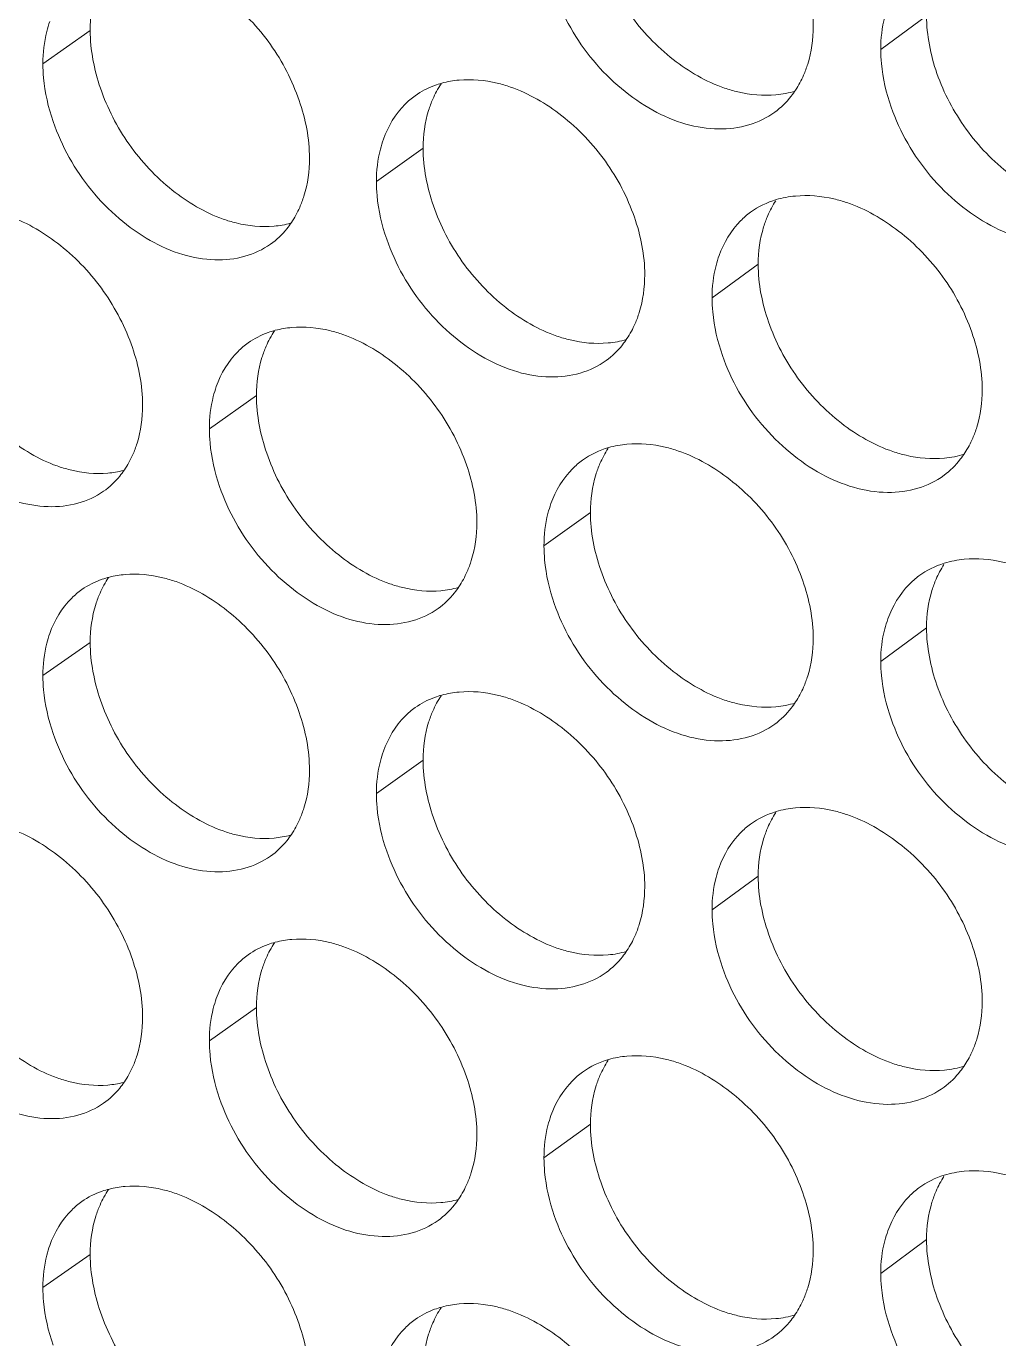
# Model space of a CAD drawing. Header units: millimetres. Extents: x 1177 to 4147, y 93 to 2194.
# Drawn here: x 2652.78 to 2665.3, y 853.97 to 870.86 of the extents above; entities that cross this region are included whole.
import ezdxf

# ---------------------------------------------------------------- set-up
doc = ezdxf.new("R2010")
doc.units = ezdxf.units.MM
doc.header["$LTSCALE"] = 0.1
doc.layers.get('0').update_dxf_attribs({"lineweight": 13})
doc.layers.add('标注', color=251, linetype='Continuous', lineweight=9)

# ---------------------------------------------------------------- blocks, each defined once
blk = doc.blocks.new('02')
at = {"layer": '标注'}
for p, q in [((4575.368, 835.542), (4574.525, 834.921)), ((4559.99, 835.271), (4559.119, 834.66)), ((4566.111, 833.108), (4565.251, 832.493)), ((4572.272, 830.973), (4571.424, 830.355)), ((4563.046, 828.561), (4562.18, 827.948)), ((4569.187, 826.412), (4568.333, 825.795)), ((4575.368, 824.292), (4574.525, 823.671)), ((4559.99, 824.021), (4559.119, 823.41)), ((4559.99, 824.021), (4559.119, 823.41)), ((4566.111, 821.858), (4565.251, 821.243)), ((4566.111, 821.858), (4565.251, 821.243)), ((4572.272, 819.723), (4571.424, 819.105)), ((4572.272, 819.723), (4571.424, 819.105)), ((4563.046, 817.311), (4562.18, 816.698)), ((4569.187, 815.162), (4568.333, 814.545)), ((4575.368, 813.042), (4574.525, 812.421)), ((4559.99, 812.771), (4559.119, 812.16))]:
    blk.add_line(p, q, dxfattribs=at)
for points, knots in [([(4573.284, 835.344), (4573.284, 835.703), (4573.133, 836.448), (4572.601, 837.462), (4571.806, 838.289), (4571.146, 838.673), (4570.805, 838.79)], [0, 0, 0, 0, 0.24041, 0.498878, 0.758134, 1, 1, 1, 1]), ([(4569.187, 837.662), (4569.187, 837.303), (4569.336, 836.557), (4569.865, 835.542), (4570.656, 834.714), (4571.314, 834.329), (4571.654, 834.212)], [0, 0, 0, 0, 0.240713, 0.499341, 0.758439, 1, 1, 1, 1]), ([(4564.021, 832.924), (4564.021, 833.283), (4563.872, 834.029), (4563.346, 835.046), (4562.56, 835.879), (4561.905, 836.268), (4561.567, 836.388)], [0, 0, 0, 0, 0.240859, 0.499781, 0.758983, 1, 1, 1, 1]), ([(4560.17, 836.178), (4560.14, 836.111), (4560.032, 835.82), (4559.99, 835.507), (4559.99, 835.271)], [0, 0, 0, 0, 0.238392, 1, 1, 1, 1]), ([(4568.523, 835.986), (4568.682, 835.527), (4569.053, 834.875), (4569.737, 834.192), (4570.312, 833.791), (4570.92, 833.53), (4571.528, 833.435), (4572.098, 833.504), (4572.435, 833.665), (4572.578, 833.77)], [0, 0, 0, 0, 0.277575, 0.416837, 0.550884, 0.676215, 0.791695, 0.898653, 1, 1, 1, 1]), ([(4574.657, 835.702), (4574.635, 835.642), (4574.557, 835.389), (4574.525, 835.122), (4574.525, 834.921)], [0, 0, 0, 0, 0.240519, 1, 1, 1, 1]), ([(4559.246, 835.436), (4559.225, 835.376), (4559.149, 835.125), (4559.119, 834.86), (4559.119, 834.66)], [0, 0, 0, 0, 0.240003, 1, 1, 1, 1]), ([(4575.368, 835.542), (4575.368, 835.183), (4575.518, 834.438), (4576.051, 833.425), (4576.847, 832.6), (4577.509, 832.219), (4577.852, 832.104)], [0, 0, 0, 0, 0.240418, 0.498747, 0.75788, 1, 1, 1, 1]), ([(4559.99, 835.271), (4559.99, 834.911), (4560.138, 834.165), (4560.661, 833.147), (4561.443, 832.313), (4562.096, 831.924), (4562.434, 831.804)], [0, 0, 0, 0, 0.241162, 0.500244, 0.759286, 1, 1, 1, 1]), ([(4573.107, 834.449), (4573.136, 834.516), (4573.242, 834.803), (4573.284, 835.112), (4573.284, 835.344)], [0, 0, 0, 0, 0.239188, 1, 1, 1, 1]), ([(4574.525, 834.921), (4574.525, 834.835), (4574.543, 834.476), (4574.627, 834.121), (4574.717, 833.863)], [0, 0, 0, 0, 0.240096, 1, 1, 1, 1]), ([(4559.119, 834.66), (4559.119, 834.574), (4559.136, 834.214), (4559.219, 833.858), (4559.307, 833.599)], [0, 0, 0, 0, 0.239878, 1, 1, 1, 1]), ([(4566.453, 834.302), (4566.409, 834.29), (4566.236, 834.235), (4566.073, 834.151), (4565.963, 834.072)], [0, 0, 0, 0, 0.254263, 1, 1, 1, 1]), ([(4567.715, 834.232), (4567.636, 834.26), (4567.331, 834.35), (4567.006, 834.38), (4566.773, 834.359)], [0, 0, 0, 0, 0.263274, 1, 1, 1, 1]), ([(4570.186, 830.78), (4570.186, 831.139), (4570.036, 831.885), (4569.506, 832.9), (4568.714, 833.728), (4568.056, 834.114), (4567.715, 834.232)], [0, 0, 0, 0, 0.240558, 0.499178, 0.758416, 1, 1, 1, 1]), ([(4571.654, 834.212), (4571.734, 834.185), (4572.04, 834.096), (4572.365, 834.067), (4572.599, 834.089)], [0, 0, 0, 0, 0.262933, 1, 1, 1, 1]), ([(4572.578, 833.77), (4572.69, 833.852), (4572.826, 833.985), (4572.934, 834.137), (4572.96, 834.176)], [0, 0, 0, 0, 0.745795, 1, 1, 1, 1]), ([(4565.963, 834.072), (4565.897, 834.025), (4565.643, 833.808), (4565.465, 833.508), (4565.38, 833.27)], [0, 0, 0, 0, 0.243679, 1, 1, 1, 1]), ([(4566.289, 834.009), (4566.26, 833.941), (4566.153, 833.653), (4566.111, 833.342), (4566.111, 833.108)], [0, 0, 0, 0, 0.238756, 1, 1, 1, 1]), ([(4574.717, 833.863), (4574.878, 833.403), (4575.253, 832.751), (4575.946, 832.07), (4576.689, 831.557), (4577.536, 831.296), (4578.328, 831.402), (4578.666, 831.567), (4578.809, 831.674)], [0, 0, 0, 0, 0.277359, 0.41667, 0.550882, 0.790562, 0.898061, 1, 1, 1, 1]), ([(4559.307, 833.599), (4559.464, 833.142), (4559.828, 832.491), (4560.501, 831.804), (4561.067, 831.399), (4561.665, 831.132), (4562.265, 831.028), (4562.829, 831.088), (4563.163, 831.242), (4563.306, 831.343)], [0, 0, 0, 0, 0.278686, 0.418268, 0.552446, 0.677694, 0.792838, 0.899272, 1, 1, 1, 1]), ([(4565.38, 833.27), (4565.359, 833.211), (4565.282, 832.959), (4565.251, 832.693), (4565.251, 832.493)], [0, 0, 0, 0, 0.240208, 1, 1, 1, 1]), ([(4566.111, 833.108), (4566.111, 832.749), (4566.26, 832.003), (4566.787, 830.987), (4567.575, 830.156), (4568.231, 829.77), (4568.571, 829.652)], [0, 0, 0, 0, 0.240862, 0.49964, 0.75872, 1, 1, 1, 1]), ([(4563.842, 832.019), (4563.871, 832.087), (4563.979, 832.376), (4564.021, 832.689), (4564.021, 832.924)], [0, 0, 0, 0, 0.238646, 1, 1, 1, 1]), ([(4565.251, 832.493), (4565.251, 832.407), (4565.269, 832.047), (4565.352, 831.692), (4565.441, 831.433)], [0, 0, 0, 0, 0.239965, 1, 1, 1, 1]), ([(4573.904, 832.106), (4573.825, 832.133), (4573.517, 832.221), (4573.19, 832.25), (4572.955, 832.228)], [0, 0, 0, 0, 0.263009, 1, 1, 1, 1]), ([(4576.391, 828.665), (4576.391, 829.024), (4576.24, 829.769), (4575.706, 830.782), (4574.908, 831.607), (4574.247, 831.989), (4573.904, 832.106)], [0, 0, 0, 0, 0.240262, 0.49858, 0.757854, 1, 1, 1, 1]), ([(4560.954, 828.382), (4560.954, 828.741), (4560.805, 829.488), (4560.281, 830.505), (4559.498, 831.34), (4558.846, 831.731), (4558.508, 831.852)], [0, 0, 0, 0, 0.241011, 0.500085, 0.759268, 1, 1, 1, 1]), ([(4562.434, 831.804), (4562.512, 831.776), (4562.815, 831.685), (4563.137, 831.654), (4563.369, 831.674)], [0, 0, 0, 0, 0.263331, 1, 1, 1, 1]), ([(4572.13, 831.929), (4572.065, 831.881), (4571.814, 831.665), (4571.639, 831.369), (4571.554, 831.134)], [0, 0, 0, 0, 0.244024, 1, 1, 1, 1]), ([(4572.448, 831.867), (4572.419, 831.8), (4572.314, 831.514), (4572.272, 831.205), (4572.272, 830.973)], [0, 0, 0, 0, 0.239116, 1, 1, 1, 1]), ([(4563.306, 831.343), (4563.418, 831.422), (4563.553, 831.552), (4563.662, 831.7), (4563.688, 831.739)], [0, 0, 0, 0, 0.745677, 1, 1, 1, 1]), ([(4565.441, 831.433), (4565.599, 830.975), (4565.968, 830.323), (4566.648, 829.639), (4567.221, 829.236), (4567.825, 828.973), (4568.43, 828.876), (4568.998, 828.942), (4569.334, 829.1), (4569.477, 829.203)], [0, 0, 0, 0, 0.277943, 0.417311, 0.551401, 0.676704, 0.792073, 0.898857, 1, 1, 1, 1]), ([(4571.554, 831.134), (4571.533, 831.074), (4571.455, 830.822), (4571.424, 830.555), (4571.424, 830.355)], [0, 0, 0, 0, 0.240415, 1, 1, 1, 1]), ([(4572.272, 830.973), (4572.272, 830.614), (4572.422, 829.869), (4572.953, 828.855), (4573.746, 828.028), (4574.407, 827.646), (4574.748, 827.53)], [0, 0, 0, 0, 0.240565, 0.499043, 0.758159, 1, 1, 1, 1]), ([(4556.945, 830.738), (4556.945, 830.379), (4557.093, 829.632), (4557.613, 828.613), (4558.393, 827.778), (4559.043, 827.386), (4559.38, 827.265)], [0, 0, 0, 0, 0.241314, 0.500547, 0.759571, 1, 1, 1, 1]), ([(4570.009, 829.882), (4570.038, 829.949), (4570.144, 830.237), (4570.186, 830.547), (4570.186, 830.78)], [0, 0, 0, 0, 0.239008, 1, 1, 1, 1]), ([(4571.424, 830.355), (4571.424, 830.268), (4571.442, 829.909), (4571.525, 829.554), (4571.615, 829.296)], [0, 0, 0, 0, 0.240052, 1, 1, 1, 1]), ([(4564.636, 829.682), (4564.557, 829.709), (4564.253, 829.8), (4563.929, 829.831), (4563.696, 829.811)], [0, 0, 0, 0, 0.263409, 1, 1, 1, 1]), ([(4563.393, 829.759), (4563.348, 829.747), (4563.173, 829.693), (4563.007, 829.608), (4562.895, 829.529)], [0, 0, 0, 0, 0.254423, 1, 1, 1, 1]), ([(4567.099, 826.224), (4567.099, 826.582), (4566.949, 827.328), (4566.421, 828.344), (4565.632, 829.175), (4564.976, 829.562), (4564.636, 829.682)], [0, 0, 0, 0, 0.240708, 0.499479, 0.758699, 1, 1, 1, 1]), ([(4568.571, 829.652), (4568.65, 829.625), (4568.955, 829.535), (4569.279, 829.505), (4569.512, 829.526)], [0, 0, 0, 0, 0.263064, 1, 1, 1, 1]), ([(4569.477, 829.203), (4569.589, 829.285), (4569.725, 829.416), (4569.833, 829.567), (4569.859, 829.606)], [0, 0, 0, 0, 0.745756, 1, 1, 1, 1]), ([(4562.895, 829.529), (4562.829, 829.482), (4562.572, 829.265), (4562.393, 828.963), (4562.308, 828.724)], [0, 0, 0, 0, 0.243501, 1, 1, 1, 1]), ([(4563.224, 829.465), (4563.195, 829.397), (4563.088, 829.108), (4563.046, 828.795), (4563.046, 828.561)], [0, 0, 0, 0, 0.238574, 1, 1, 1, 1]), ([(4571.615, 829.296), (4571.775, 828.836), (4572.148, 828.184), (4572.837, 827.502), (4573.576, 826.988), (4574.419, 826.723), (4575.208, 826.824), (4575.545, 826.988), (4575.689, 827.093)], [0, 0, 0, 0, 0.277722, 0.417137, 0.551389, 0.790935, 0.898263, 1, 1, 1, 1]), ([(4556.256, 829.068), (4556.412, 828.611), (4556.774, 827.961), (4557.443, 827.273), (4558.006, 826.866), (4558.601, 826.597), (4559.198, 826.491), (4559.76, 826.547), (4560.093, 826.699), (4560.235, 826.799)], [0, 0, 0, 0, 0.27906, 0.418751, 0.552974, 0.678194, 0.793225, 0.899482, 1, 1, 1, 1]), ([(4562.308, 828.724), (4562.287, 828.665), (4562.21, 828.413), (4562.18, 828.148), (4562.18, 827.948)], [0, 0, 0, 0, 0.240105, 1, 1, 1, 1]), ([(4576.216, 827.774), (4576.245, 827.841), (4576.35, 828.126), (4576.391, 828.434), (4576.391, 828.665)], [0, 0, 0, 0, 0.239367, 1, 1, 1, 1]), ([(4560.773, 827.474), (4560.803, 827.541), (4560.912, 827.832), (4560.954, 828.146), (4560.954, 828.382)], [0, 0, 0, 0, 0.238464, 1, 1, 1, 1]), ([(4563.046, 828.561), (4563.046, 828.201), (4563.194, 827.456), (4563.719, 826.438), (4564.504, 825.606), (4565.158, 825.218), (4565.497, 825.099)], [0, 0, 0, 0, 0.241011, 0.499941, 0.759002, 1, 1, 1, 1]), ([(4562.18, 827.948), (4562.18, 827.862), (4562.198, 827.502), (4562.28, 827.146), (4562.369, 826.888)], [0, 0, 0, 0, 0.239921, 1, 1, 1, 1]), ([(4570.805, 827.54), (4570.725, 827.568), (4570.419, 827.657), (4570.093, 827.686), (4569.859, 827.665)], [0, 0, 0, 0, 0.263141, 1, 1, 1, 1]), ([(4573.284, 824.094), (4573.284, 824.453), (4573.133, 825.198), (4572.601, 826.212), (4571.806, 827.039), (4571.146, 827.423), (4570.805, 827.54)], [0, 0, 0, 0, 0.24041, 0.498878, 0.758134, 1, 1, 1, 1]), ([(4574.748, 827.53), (4574.828, 827.503), (4575.135, 827.414), (4575.461, 827.386), (4575.695, 827.408)], [0, 0, 0, 0, 0.262803, 1, 1, 1, 1]), ([(4575.689, 827.093), (4575.801, 827.177), (4575.937, 827.311), (4576.045, 827.464), (4576.071, 827.504)], [0, 0, 0, 0, 0.745833, 1, 1, 1, 1]), ([(4559.38, 827.265), (4559.459, 827.238), (4559.76, 827.146), (4560.081, 827.114), (4560.312, 827.133)], [0, 0, 0, 0, 0.263467, 1, 1, 1, 1]), ([(4560.235, 826.799), (4560.347, 826.877), (4560.482, 827.005), (4560.591, 827.152), (4560.617, 827.191)], [0, 0, 0, 0, 0.745636, 1, 1, 1, 1]), ([(4569.042, 827.372), (4568.976, 827.324), (4568.724, 827.108), (4568.547, 826.81), (4568.462, 826.574)], [0, 0, 0, 0, 0.243853, 1, 1, 1, 1]), ([(4569.363, 827.309), (4569.334, 827.242), (4569.228, 826.955), (4569.187, 826.645), (4569.187, 826.412)], [0, 0, 0, 0, 0.238936, 1, 1, 1, 1]), ([(4562.369, 826.888), (4562.526, 826.43), (4562.893, 825.779), (4563.57, 825.093), (4564.139, 824.689), (4564.74, 824.424), (4565.343, 824.323), (4565.908, 824.386), (4566.244, 824.542), (4566.386, 824.645)], [0, 0, 0, 0, 0.278313, 0.417788, 0.551922, 0.677197, 0.792453, 0.899064, 1, 1, 1, 1]), ([(4568.462, 826.574), (4568.441, 826.514), (4568.363, 826.262), (4568.333, 825.996), (4568.333, 825.795)], [0, 0, 0, 0, 0.240311, 1, 1, 1, 1]), ([(4566.92, 825.322), (4566.949, 825.389), (4567.057, 825.678), (4567.099, 825.989), (4567.099, 826.224)], [0, 0, 0, 0, 0.238828, 1, 1, 1, 1]), ([(4569.187, 826.412), (4569.187, 826.053), (4569.336, 825.307), (4569.865, 824.292), (4570.656, 823.464), (4571.314, 823.079), (4571.654, 822.962)], [0, 0, 0, 0, 0.240713, 0.499341, 0.758439, 1, 1, 1, 1]), ([(4568.333, 825.795), (4568.333, 825.709), (4568.35, 825.349), (4568.433, 824.994), (4568.523, 824.736)], [0, 0, 0, 0, 0.240008, 1, 1, 1, 1]), ([(4577.014, 825.428), (4576.934, 825.455), (4576.625, 825.543), (4576.297, 825.571), (4576.062, 825.549)], [0, 0, 0, 0, 0.262879, 1, 1, 1, 1]), ([(4561.567, 825.138), (4561.488, 825.166), (4561.185, 825.257), (4560.862, 825.289), (4560.63, 825.269)], [0, 0, 0, 0, 0.263544, 1, 1, 1, 1]), ([(4561.567, 825.138), (4561.488, 825.166), (4561.185, 825.257), (4560.862, 825.289), (4560.63, 825.269)], [0, 0, 0, 0, 0.263544, 1, 1, 1, 1]), ([(4575.228, 825.243), (4575.163, 825.196), (4574.915, 824.979), (4574.741, 824.685), (4574.657, 824.452)], [0, 0, 0, 0, 0.244191, 1, 1, 1, 1]), ([(4560.343, 825.222), (4560.297, 825.21), (4560.119, 825.157), (4559.95, 825.073), (4559.837, 824.994)], [0, 0, 0, 0, 0.254587, 1, 1, 1, 1]), ([(4560.343, 825.222), (4560.297, 825.21), (4560.119, 825.157), (4559.95, 825.073), (4559.837, 824.994)], [0, 0, 0, 0, 0.254587, 1, 1, 1, 1]), ([(4564.021, 821.674), (4564.021, 822.033), (4563.872, 822.779), (4563.346, 823.796), (4562.56, 824.629), (4561.905, 825.018), (4561.567, 825.138)], [0, 0, 0, 0, 0.240859, 0.499781, 0.758983, 1, 1, 1, 1]), ([(4564.021, 821.674), (4564.021, 822.033), (4563.872, 822.779), (4563.346, 823.796), (4562.56, 824.629), (4561.905, 825.018), (4561.567, 825.138)], [0, 0, 0, 0, 0.240859, 0.499781, 0.758983, 1, 1, 1, 1]), ([(4565.497, 825.099), (4565.576, 825.072), (4565.88, 824.981), (4566.203, 824.951), (4566.435, 824.971)], [0, 0, 0, 0, 0.263197, 1, 1, 1, 1]), ([(4566.386, 824.645), (4566.498, 824.725), (4566.634, 824.855), (4566.742, 825.005), (4566.769, 825.044)], [0, 0, 0, 0, 0.745717, 1, 1, 1, 1]), ([(4575.542, 825.183), (4575.514, 825.116), (4575.409, 824.83), (4575.368, 824.523), (4575.368, 824.292)], [0, 0, 0, 0, 0.239294, 1, 1, 1, 1]), ([(4559.837, 824.994), (4559.77, 824.946), (4559.511, 824.729), (4559.332, 824.426), (4559.246, 824.186)], [0, 0, 0, 0, 0.243319, 1, 1, 1, 1]), ([(4559.837, 824.994), (4559.77, 824.946), (4559.511, 824.729), (4559.332, 824.426), (4559.246, 824.186)], [0, 0, 0, 0, 0.243319, 1, 1, 1, 1]), ([(4560.17, 824.928), (4560.14, 824.861), (4560.032, 824.57), (4559.99, 824.257), (4559.99, 824.021)], [0, 0, 0, 0, 0.238392, 1, 1, 1, 1]), ([(4560.17, 824.928), (4560.14, 824.861), (4560.032, 824.57), (4559.99, 824.257), (4559.99, 824.021)], [0, 0, 0, 0, 0.238392, 1, 1, 1, 1]), ([(4568.523, 824.736), (4568.682, 824.277), (4569.053, 823.625), (4569.737, 822.942), (4570.312, 822.541), (4570.92, 822.28), (4571.528, 822.185), (4572.098, 822.254), (4572.435, 822.415), (4572.578, 822.52)], [0, 0, 0, 0, 0.277575, 0.416837, 0.550884, 0.676215, 0.791695, 0.898653, 1, 1, 1, 1]), ([(4574.657, 824.452), (4574.635, 824.392), (4574.557, 824.139), (4574.525, 823.872), (4574.525, 823.671)], [0, 0, 0, 0, 0.240519, 1, 1, 1, 1]), ([(4575.368, 824.292), (4575.368, 823.933), (4575.518, 823.188), (4576.051, 822.175), (4576.847, 821.35), (4577.509, 820.969), (4577.852, 820.854)], [0, 0, 0, 0, 0.240418, 0.498747, 0.75788, 1, 1, 1, 1]), ([(4559.246, 824.186), (4559.225, 824.126), (4559.149, 823.875), (4559.119, 823.61), (4559.119, 823.41)], [0, 0, 0, 0, 0.240003, 1, 1, 1, 1]), ([(4559.246, 824.186), (4559.225, 824.126), (4559.149, 823.875), (4559.119, 823.61), (4559.119, 823.41)], [0, 0, 0, 0, 0.240003, 1, 1, 1, 1]), ([(4573.107, 823.199), (4573.136, 823.266), (4573.242, 823.553), (4573.284, 823.862), (4573.284, 824.094)], [0, 0, 0, 0, 0.239188, 1, 1, 1, 1]), ([(4559.99, 824.021), (4559.99, 823.661), (4560.138, 822.915), (4560.661, 821.897), (4561.443, 821.063), (4562.096, 820.674), (4562.434, 820.554)], [0, 0, 0, 0, 0.241162, 0.500244, 0.759286, 1, 1, 1, 1]), ([(4559.99, 824.021), (4559.99, 823.661), (4560.138, 822.915), (4560.661, 821.897), (4561.443, 821.063), (4562.096, 820.674), (4562.434, 820.554)], [0, 0, 0, 0, 0.241162, 0.500244, 0.759286, 1, 1, 1, 1]), ([(4574.525, 823.671), (4574.525, 823.585), (4574.543, 823.226), (4574.627, 822.871), (4574.717, 822.613)], [0, 0, 0, 0, 0.240096, 1, 1, 1, 1]), ([(4559.119, 823.41), (4559.119, 823.324), (4559.136, 822.964), (4559.219, 822.608), (4559.307, 822.349)], [0, 0, 0, 0, 0.239878, 1, 1, 1, 1]), ([(4559.119, 823.41), (4559.119, 823.324), (4559.136, 822.964), (4559.219, 822.608), (4559.307, 822.349)], [0, 0, 0, 0, 0.239878, 1, 1, 1, 1]), ([(4567.715, 822.982), (4567.636, 823.01), (4567.331, 823.1), (4567.006, 823.13), (4566.773, 823.109)], [0, 0, 0, 0, 0.263274, 1, 1, 1, 1]), ([(4567.715, 822.982), (4567.636, 823.01), (4567.331, 823.1), (4567.006, 823.13), (4566.773, 823.109)], [0, 0, 0, 0, 0.263274, 1, 1, 1, 1]), ([(4566.453, 823.052), (4566.409, 823.04), (4566.236, 822.985), (4566.073, 822.901), (4565.963, 822.822)], [0, 0, 0, 0, 0.254263, 1, 1, 1, 1]), ([(4566.453, 823.052), (4566.409, 823.04), (4566.236, 822.985), (4566.073, 822.901), (4565.963, 822.822)], [0, 0, 0, 0, 0.254263, 1, 1, 1, 1]), ([(4570.186, 819.53), (4570.186, 819.889), (4570.036, 820.635), (4569.506, 821.65), (4568.714, 822.478), (4568.056, 822.864), (4567.715, 822.982)], [0, 0, 0, 0, 0.240558, 0.499178, 0.758416, 1, 1, 1, 1]), ([(4570.186, 819.53), (4570.186, 819.889), (4570.036, 820.635), (4569.506, 821.65), (4568.714, 822.478), (4568.056, 822.864), (4567.715, 822.982)], [0, 0, 0, 0, 0.240558, 0.499178, 0.758416, 1, 1, 1, 1]), ([(4571.654, 822.962), (4571.734, 822.935), (4572.04, 822.846), (4572.365, 822.817), (4572.599, 822.839)], [0, 0, 0, 0, 0.262933, 1, 1, 1, 1]), ([(4572.578, 822.52), (4572.69, 822.602), (4572.826, 822.735), (4572.934, 822.887), (4572.96, 822.926)], [0, 0, 0, 0, 0.745795, 1, 1, 1, 1]), ([(4565.963, 822.822), (4565.897, 822.775), (4565.643, 822.558), (4565.465, 822.258), (4565.38, 822.02)], [0, 0, 0, 0, 0.243679, 1, 1, 1, 1]), ([(4565.963, 822.822), (4565.897, 822.775), (4565.643, 822.558), (4565.465, 822.258), (4565.38, 822.02)], [0, 0, 0, 0, 0.243679, 1, 1, 1, 1]), ([(4566.289, 822.759), (4566.26, 822.691), (4566.153, 822.403), (4566.111, 822.092), (4566.111, 821.858)], [0, 0, 0, 0, 0.238756, 1, 1, 1, 1]), ([(4566.289, 822.759), (4566.26, 822.691), (4566.153, 822.403), (4566.111, 822.092), (4566.111, 821.858)], [0, 0, 0, 0, 0.238756, 1, 1, 1, 1]), ([(4574.717, 822.613), (4574.878, 822.153), (4575.253, 821.501), (4575.946, 820.82), (4576.689, 820.307), (4577.536, 820.046), (4578.328, 820.152), (4578.666, 820.317), (4578.809, 820.424)], [0, 0, 0, 0, 0.277359, 0.41667, 0.550882, 0.790562, 0.898061, 1, 1, 1, 1]), ([(4559.307, 822.349), (4559.464, 821.892), (4559.828, 821.241), (4560.501, 820.554), (4561.067, 820.149), (4561.665, 819.882), (4562.265, 819.778), (4562.829, 819.838), (4563.163, 819.992), (4563.306, 820.093)], [0, 0, 0, 0, 0.278686, 0.418268, 0.552446, 0.677694, 0.792838, 0.899272, 1, 1, 1, 1]), ([(4559.307, 822.349), (4559.464, 821.892), (4559.828, 821.241), (4560.501, 820.554), (4561.067, 820.149), (4561.665, 819.882), (4562.265, 819.778), (4562.829, 819.838), (4563.163, 819.992), (4563.306, 820.093)], [0, 0, 0, 0, 0.278686, 0.418268, 0.552446, 0.677694, 0.792838, 0.899272, 1, 1, 1, 1]), ([(4565.38, 822.02), (4565.359, 821.961), (4565.282, 821.709), (4565.251, 821.443), (4565.251, 821.243)], [0, 0, 0, 0, 0.240208, 1, 1, 1, 1]), ([(4565.38, 822.02), (4565.359, 821.961), (4565.282, 821.709), (4565.251, 821.443), (4565.251, 821.243)], [0, 0, 0, 0, 0.240208, 1, 1, 1, 1]), ([(4563.842, 820.769), (4563.871, 820.837), (4563.979, 821.126), (4564.021, 821.439), (4564.021, 821.674)], [0, 0, 0, 0, 0.238646, 1, 1, 1, 1]), ([(4563.842, 820.769), (4563.871, 820.837), (4563.979, 821.126), (4564.021, 821.439), (4564.021, 821.674)], [0, 0, 0, 0, 0.238646, 1, 1, 1, 1]), ([(4566.111, 821.858), (4566.111, 821.499), (4566.26, 820.753), (4566.787, 819.737), (4567.575, 818.906), (4568.231, 818.52), (4568.571, 818.402)], [0, 0, 0, 0, 0.240862, 0.49964, 0.75872, 1, 1, 1, 1]), ([(4566.111, 821.858), (4566.111, 821.499), (4566.26, 820.753), (4566.787, 819.737), (4567.575, 818.906), (4568.231, 818.52), (4568.571, 818.402)], [0, 0, 0, 0, 0.240862, 0.49964, 0.75872, 1, 1, 1, 1]), ([(4565.251, 821.243), (4565.251, 821.157), (4565.269, 820.797), (4565.352, 820.442), (4565.441, 820.183)], [0, 0, 0, 0, 0.239965, 1, 1, 1, 1]), ([(4565.251, 821.243), (4565.251, 821.157), (4565.269, 820.797), (4565.352, 820.442), (4565.441, 820.183)], [0, 0, 0, 0, 0.239965, 1, 1, 1, 1]), ([(4573.904, 820.856), (4573.825, 820.883), (4573.517, 820.971), (4573.19, 821), (4572.955, 820.978)], [0, 0, 0, 0, 0.263009, 1, 1, 1, 1]), ([(4573.904, 820.856), (4573.825, 820.883), (4573.517, 820.971), (4573.19, 821), (4572.955, 820.978)], [0, 0, 0, 0, 0.263009, 1, 1, 1, 1]), ([(4572.13, 820.679), (4572.065, 820.631), (4571.814, 820.415), (4571.639, 820.119), (4571.554, 819.884)], [0, 0, 0, 0, 0.244024, 1, 1, 1, 1]), ([(4572.13, 820.679), (4572.065, 820.631), (4571.814, 820.415), (4571.639, 820.119), (4571.554, 819.884)], [0, 0, 0, 0, 0.244024, 1, 1, 1, 1]), ([(4576.391, 817.415), (4576.391, 817.774), (4576.24, 818.519), (4575.706, 819.532), (4574.908, 820.357), (4574.247, 820.739), (4573.904, 820.856)], [0, 0, 0, 0, 0.240262, 0.49858, 0.757854, 1, 1, 1, 1]), ([(4576.391, 817.415), (4576.391, 817.774), (4576.24, 818.519), (4575.706, 819.532), (4574.908, 820.357), (4574.247, 820.739), (4573.904, 820.856)], [0, 0, 0, 0, 0.240262, 0.49858, 0.757854, 1, 1, 1, 1]), ([(4560.954, 817.132), (4560.954, 817.491), (4560.805, 818.238), (4560.281, 819.255), (4559.498, 820.09), (4558.846, 820.481), (4558.508, 820.602)], [0, 0, 0, 0, 0.241011, 0.500085, 0.759268, 1, 1, 1, 1]), ([(4562.434, 820.554), (4562.512, 820.526), (4562.815, 820.435), (4563.137, 820.404), (4563.369, 820.424)], [0, 0, 0, 0, 0.263331, 1, 1, 1, 1]), ([(4562.434, 820.554), (4562.512, 820.526), (4562.815, 820.435), (4563.137, 820.404), (4563.369, 820.424)], [0, 0, 0, 0, 0.263331, 1, 1, 1, 1]), ([(4563.306, 820.093), (4563.418, 820.172), (4563.553, 820.302), (4563.662, 820.45), (4563.688, 820.489)], [0, 0, 0, 0, 0.745677, 1, 1, 1, 1]), ([(4563.306, 820.093), (4563.418, 820.172), (4563.553, 820.302), (4563.662, 820.45), (4563.688, 820.489)], [0, 0, 0, 0, 0.745677, 1, 1, 1, 1]), ([(4572.448, 820.617), (4572.419, 820.55), (4572.314, 820.264), (4572.272, 819.955), (4572.272, 819.723)], [0, 0, 0, 0, 0.239116, 1, 1, 1, 1]), ([(4572.448, 820.617), (4572.419, 820.55), (4572.314, 820.264), (4572.272, 819.955), (4572.272, 819.723)], [0, 0, 0, 0, 0.239116, 1, 1, 1, 1]), ([(4565.441, 820.183), (4565.599, 819.725), (4565.968, 819.073), (4566.648, 818.389), (4567.221, 817.986), (4567.825, 817.723), (4568.43, 817.626), (4568.998, 817.692), (4569.334, 817.85), (4569.477, 817.953)], [0, 0, 0, 0, 0.277943, 0.417311, 0.551401, 0.676704, 0.792073, 0.898857, 1, 1, 1, 1]), ([(4565.441, 820.183), (4565.599, 819.725), (4565.968, 819.073), (4566.648, 818.389), (4567.221, 817.986), (4567.825, 817.723), (4568.43, 817.626), (4568.998, 817.692), (4569.334, 817.85), (4569.477, 817.953)], [0, 0, 0, 0, 0.277943, 0.417311, 0.551401, 0.676704, 0.792073, 0.898857, 1, 1, 1, 1]), ([(4571.554, 819.884), (4571.533, 819.824), (4571.455, 819.572), (4571.424, 819.305), (4571.424, 819.105)], [0, 0, 0, 0, 0.240415, 1, 1, 1, 1]), ([(4571.554, 819.884), (4571.533, 819.824), (4571.455, 819.572), (4571.424, 819.305), (4571.424, 819.105)], [0, 0, 0, 0, 0.240415, 1, 1, 1, 1]), ([(4572.272, 819.723), (4572.272, 819.364), (4572.422, 818.619), (4572.953, 817.605), (4573.746, 816.778), (4574.407, 816.396), (4574.748, 816.28)], [0, 0, 0, 0, 0.240565, 0.499043, 0.758159, 1, 1, 1, 1]), ([(4572.272, 819.723), (4572.272, 819.364), (4572.422, 818.619), (4572.953, 817.605), (4573.746, 816.778), (4574.407, 816.396), (4574.748, 816.28)], [0, 0, 0, 0, 0.240565, 0.499043, 0.758159, 1, 1, 1, 1]), ([(4556.945, 819.488), (4556.945, 819.129), (4557.093, 818.382), (4557.613, 817.363), (4558.393, 816.528), (4559.043, 816.136), (4559.38, 816.015)], [0, 0, 0, 0, 0.241314, 0.500547, 0.759571, 1, 1, 1, 1]), ([(4570.009, 818.632), (4570.038, 818.699), (4570.144, 818.987), (4570.186, 819.297), (4570.186, 819.53)], [0, 0, 0, 0, 0.239008, 1, 1, 1, 1]), ([(4570.009, 818.632), (4570.038, 818.699), (4570.144, 818.987), (4570.186, 819.297), (4570.186, 819.53)], [0, 0, 0, 0, 0.239008, 1, 1, 1, 1]), ([(4571.424, 819.105), (4571.424, 819.018), (4571.442, 818.659), (4571.525, 818.304), (4571.615, 818.046)], [0, 0, 0, 0, 0.240052, 1, 1, 1, 1]), ([(4571.424, 819.105), (4571.424, 819.018), (4571.442, 818.659), (4571.525, 818.304), (4571.615, 818.046)], [0, 0, 0, 0, 0.240052, 1, 1, 1, 1]), ([(4563.393, 818.509), (4563.348, 818.497), (4563.173, 818.443), (4563.007, 818.358), (4562.895, 818.279)], [0, 0, 0, 0, 0.254423, 1, 1, 1, 1]), ([(4564.636, 818.432), (4564.557, 818.459), (4564.253, 818.55), (4563.929, 818.581), (4563.696, 818.561)], [0, 0, 0, 0, 0.263409, 1, 1, 1, 1]), ([(4562.895, 818.279), (4562.829, 818.232), (4562.572, 818.015), (4562.393, 817.713), (4562.308, 817.474)], [0, 0, 0, 0, 0.243501, 1, 1, 1, 1]), ([(4567.099, 814.974), (4567.099, 815.332), (4566.949, 816.078), (4566.421, 817.094), (4565.632, 817.925), (4564.976, 818.312), (4564.636, 818.432)], [0, 0, 0, 0, 0.240708, 0.499479, 0.758699, 1, 1, 1, 1]), ([(4568.571, 818.402), (4568.65, 818.375), (4568.955, 818.285), (4569.279, 818.255), (4569.512, 818.276)], [0, 0, 0, 0, 0.263064, 1, 1, 1, 1]), ([(4568.571, 818.402), (4568.65, 818.375), (4568.955, 818.285), (4569.279, 818.255), (4569.512, 818.276)], [0, 0, 0, 0, 0.263064, 1, 1, 1, 1]), ([(4569.477, 817.953), (4569.589, 818.035), (4569.725, 818.166), (4569.833, 818.317), (4569.859, 818.356)], [0, 0, 0, 0, 0.745756, 1, 1, 1, 1]), ([(4569.477, 817.953), (4569.589, 818.035), (4569.725, 818.166), (4569.833, 818.317), (4569.859, 818.356)], [0, 0, 0, 0, 0.745756, 1, 1, 1, 1]), ([(4563.224, 818.215), (4563.195, 818.147), (4563.088, 817.858), (4563.046, 817.545), (4563.046, 817.311)], [0, 0, 0, 0, 0.238574, 1, 1, 1, 1]), ([(4571.615, 818.046), (4571.775, 817.586), (4572.148, 816.934), (4572.837, 816.252), (4573.576, 815.738), (4574.419, 815.473), (4575.208, 815.574), (4575.545, 815.738), (4575.689, 815.843)], [0, 0, 0, 0, 0.277722, 0.417137, 0.551389, 0.790935, 0.898263, 1, 1, 1, 1]), ([(4571.615, 818.046), (4571.775, 817.586), (4572.148, 816.934), (4572.837, 816.252), (4573.576, 815.738), (4574.419, 815.473), (4575.208, 815.574), (4575.545, 815.738), (4575.689, 815.843)], [0, 0, 0, 0, 0.277722, 0.417137, 0.551389, 0.790935, 0.898263, 1, 1, 1, 1]), ([(4556.256, 817.818), (4556.412, 817.361), (4556.774, 816.711), (4557.443, 816.023), (4558.006, 815.616), (4558.601, 815.347), (4559.198, 815.241), (4559.76, 815.297), (4560.093, 815.449), (4560.235, 815.549)], [0, 0, 0, 0, 0.27906, 0.418751, 0.552974, 0.678194, 0.793225, 0.899482, 1, 1, 1, 1]), ([(4562.308, 817.474), (4562.287, 817.415), (4562.21, 817.163), (4562.18, 816.898), (4562.18, 816.698)], [0, 0, 0, 0, 0.240105, 1, 1, 1, 1]), ([(4563.046, 817.311), (4563.046, 816.951), (4563.194, 816.206), (4563.719, 815.188), (4564.504, 814.356), (4565.158, 813.968), (4565.497, 813.849)], [0, 0, 0, 0, 0.241011, 0.499941, 0.759002, 1, 1, 1, 1]), ([(4576.216, 816.524), (4576.245, 816.591), (4576.35, 816.876), (4576.391, 817.184), (4576.391, 817.415)], [0, 0, 0, 0, 0.239367, 1, 1, 1, 1]), ([(4576.216, 816.524), (4576.245, 816.591), (4576.35, 816.876), (4576.391, 817.184), (4576.391, 817.415)], [0, 0, 0, 0, 0.239367, 1, 1, 1, 1]), ([(4560.773, 816.224), (4560.803, 816.291), (4560.912, 816.582), (4560.954, 816.896), (4560.954, 817.132)], [0, 0, 0, 0, 0.238464, 1, 1, 1, 1]), ([(4562.18, 816.698), (4562.18, 816.612), (4562.198, 816.252), (4562.28, 815.896), (4562.369, 815.638)], [0, 0, 0, 0, 0.239921, 1, 1, 1, 1]), ([(4570.805, 816.29), (4570.725, 816.318), (4570.419, 816.407), (4570.093, 816.436), (4569.859, 816.415)], [0, 0, 0, 0, 0.263141, 1, 1, 1, 1]), ([(4569.042, 816.122), (4568.976, 816.074), (4568.724, 815.858), (4568.547, 815.56), (4568.462, 815.324)], [0, 0, 0, 0, 0.243853, 1, 1, 1, 1]), ([(4573.284, 812.844), (4573.284, 813.203), (4573.133, 813.948), (4572.601, 814.962), (4571.806, 815.789), (4571.146, 816.173), (4570.805, 816.29)], [0, 0, 0, 0, 0.24041, 0.498878, 0.758134, 1, 1, 1, 1]), ([(4574.748, 816.28), (4574.828, 816.253), (4575.135, 816.164), (4575.461, 816.136), (4575.695, 816.158)], [0, 0, 0, 0, 0.262803, 1, 1, 1, 1]), ([(4574.748, 816.28), (4574.828, 816.253), (4575.135, 816.164), (4575.461, 816.136), (4575.695, 816.158)], [0, 0, 0, 0, 0.262803, 1, 1, 1, 1]), ([(4575.689, 815.843), (4575.801, 815.927), (4575.937, 816.061), (4576.045, 816.214), (4576.071, 816.254)], [0, 0, 0, 0, 0.745833, 1, 1, 1, 1]), ([(4575.689, 815.843), (4575.801, 815.927), (4575.937, 816.061), (4576.045, 816.214), (4576.071, 816.254)], [0, 0, 0, 0, 0.745833, 1, 1, 1, 1]), ([(4559.38, 816.015), (4559.459, 815.988), (4559.76, 815.896), (4560.081, 815.864), (4560.312, 815.883)], [0, 0, 0, 0, 0.263467, 1, 1, 1, 1]), ([(4560.235, 815.549), (4560.347, 815.627), (4560.482, 815.755), (4560.591, 815.902), (4560.617, 815.941)], [0, 0, 0, 0, 0.745636, 1, 1, 1, 1]), ([(4569.363, 816.059), (4569.334, 815.992), (4569.228, 815.705), (4569.187, 815.395), (4569.187, 815.162)], [0, 0, 0, 0, 0.238936, 1, 1, 1, 1]), ([(4562.369, 815.638), (4562.526, 815.18), (4562.893, 814.529), (4563.57, 813.843), (4564.139, 813.439), (4564.74, 813.174), (4565.343, 813.073), (4565.908, 813.136), (4566.244, 813.292), (4566.386, 813.395)], [0, 0, 0, 0, 0.278313, 0.417788, 0.551922, 0.677197, 0.792453, 0.899064, 1, 1, 1, 1]), ([(4568.462, 815.324), (4568.441, 815.264), (4568.363, 815.012), (4568.333, 814.746), (4568.333, 814.545)], [0, 0, 0, 0, 0.240311, 1, 1, 1, 1]), ([(4569.187, 815.162), (4569.187, 814.803), (4569.336, 814.057), (4569.865, 813.042), (4570.656, 812.214), (4571.314, 811.829), (4571.654, 811.712)], [0, 0, 0, 0, 0.240713, 0.499341, 0.758439, 1, 1, 1, 1]), ([(4566.92, 814.072), (4566.949, 814.139), (4567.057, 814.428), (4567.099, 814.739), (4567.099, 814.974)], [0, 0, 0, 0, 0.238828, 1, 1, 1, 1]), ([(4568.333, 814.545), (4568.333, 814.459), (4568.35, 814.099), (4568.433, 813.744), (4568.523, 813.486)], [0, 0, 0, 0, 0.240008, 1, 1, 1, 1]), ([(4577.014, 814.178), (4576.934, 814.205), (4576.625, 814.293), (4576.297, 814.321), (4576.062, 814.299)], [0, 0, 0, 0, 0.262879, 1, 1, 1, 1]), ([(4560.343, 813.972), (4560.297, 813.96), (4560.119, 813.907), (4559.95, 813.823), (4559.837, 813.744)], [0, 0, 0, 0, 0.254587, 1, 1, 1, 1]), ([(4561.567, 813.888), (4561.488, 813.916), (4561.185, 814.007), (4560.862, 814.039), (4560.63, 814.019)], [0, 0, 0, 0, 0.263544, 1, 1, 1, 1]), ([(4575.228, 813.993), (4575.163, 813.946), (4574.915, 813.729), (4574.741, 813.435), (4574.657, 813.202)], [0, 0, 0, 0, 0.244191, 1, 1, 1, 1]), ([(4575.542, 813.933), (4575.514, 813.866), (4575.409, 813.58), (4575.368, 813.273), (4575.368, 813.042)], [0, 0, 0, 0, 0.239294, 1, 1, 1, 1]), ([(4559.837, 813.744), (4559.77, 813.696), (4559.511, 813.479), (4559.332, 813.176), (4559.246, 812.936)], [0, 0, 0, 0, 0.243319, 1, 1, 1, 1]), ([(4560.17, 813.678), (4560.14, 813.611), (4560.032, 813.32), (4559.99, 813.007), (4559.99, 812.771)], [0, 0, 0, 0, 0.238392, 1, 1, 1, 1]), ([(4564.021, 810.424), (4564.021, 810.783), (4563.872, 811.529), (4563.346, 812.546), (4562.56, 813.379), (4561.905, 813.768), (4561.567, 813.888)], [0, 0, 0, 0, 0.240859, 0.499781, 0.758983, 1, 1, 1, 1]), ([(4565.497, 813.849), (4565.576, 813.822), (4565.88, 813.731), (4566.203, 813.701), (4566.435, 813.721)], [0, 0, 0, 0, 0.263197, 1, 1, 1, 1]), ([(4566.386, 813.395), (4566.498, 813.475), (4566.634, 813.605), (4566.742, 813.755), (4566.769, 813.794)], [0, 0, 0, 0, 0.745717, 1, 1, 1, 1]), ([(4568.523, 813.486), (4568.682, 813.027), (4569.053, 812.375), (4569.737, 811.692), (4570.312, 811.291), (4570.92, 811.03), (4571.528, 810.935), (4572.098, 811.004), (4572.435, 811.165), (4572.578, 811.27)], [0, 0, 0, 0, 0.277575, 0.416837, 0.550884, 0.676215, 0.791695, 0.898653, 1, 1, 1, 1]), ([(4574.657, 813.202), (4574.635, 813.142), (4574.557, 812.889), (4574.525, 812.622), (4574.525, 812.421)], [0, 0, 0, 0, 0.240519, 1, 1, 1, 1]), ([(4559.246, 812.936), (4559.225, 812.876), (4559.149, 812.625), (4559.119, 812.36), (4559.119, 812.16)], [0, 0, 0, 0, 0.240003, 1, 1, 1, 1]), ([(4575.368, 813.042), (4575.368, 812.683), (4575.518, 811.938), (4576.051, 810.925), (4576.847, 810.1), (4577.509, 809.719), (4577.852, 809.604)], [0, 0, 0, 0, 0.240418, 0.498747, 0.75788, 1, 1, 1, 1]), ([(4559.99, 812.771), (4559.99, 812.411), (4560.138, 811.665), (4560.661, 810.647), (4561.443, 809.813), (4562.096, 809.424), (4562.434, 809.304)], [0, 0, 0, 0, 0.241162, 0.500244, 0.759286, 1, 1, 1, 1]), ([(4573.107, 811.949), (4573.136, 812.016), (4573.242, 812.303), (4573.284, 812.612), (4573.284, 812.844)], [0, 0, 0, 0, 0.239188, 1, 1, 1, 1]), ([(4574.525, 812.421), (4574.525, 812.335), (4574.543, 811.976), (4574.627, 811.621), (4574.717, 811.363)], [0, 0, 0, 0, 0.240096, 1, 1, 1, 1]), ([(4559.119, 812.16), (4559.119, 812.074), (4559.136, 811.714), (4559.219, 811.358), (4559.307, 811.099)], [0, 0, 0, 0, 0.239878, 1, 1, 1, 1]), ([(4566.453, 811.802), (4566.409, 811.79), (4566.236, 811.735), (4566.073, 811.651), (4565.963, 811.572)], [0, 0, 0, 0, 0.254263, 1, 1, 1, 1]), ([(4567.715, 811.732), (4567.636, 811.76), (4567.331, 811.85), (4567.006, 811.88), (4566.773, 811.859)], [0, 0, 0, 0, 0.263274, 1, 1, 1, 1]), ([(4570.186, 808.28), (4570.186, 808.639), (4570.036, 809.385), (4569.506, 810.4), (4568.714, 811.228), (4568.056, 811.614), (4567.715, 811.732)], [0, 0, 0, 0, 0.240558, 0.499178, 0.758416, 1, 1, 1, 1]), ([(4565.963, 811.572), (4565.897, 811.525), (4565.643, 811.308), (4565.465, 811.008), (4565.38, 810.77)], [0, 0, 0, 0, 0.243679, 1, 1, 1, 1]), ([(4566.289, 811.509), (4566.26, 811.441), (4566.153, 811.153), (4566.111, 810.842), (4566.111, 810.608)], [0, 0, 0, 0, 0.238756, 1, 1, 1, 1]), ([(4571.654, 811.712), (4571.734, 811.685), (4572.04, 811.596), (4572.365, 811.567), (4572.599, 811.589)], [0, 0, 0, 0, 0.262933, 1, 1, 1, 1]), ([(4572.578, 811.27), (4572.69, 811.352), (4572.826, 811.485), (4572.934, 811.637), (4572.96, 811.676)], [0, 0, 0, 0, 0.745795, 1, 1, 1, 1]), ([(4574.717, 811.363), (4574.878, 810.903), (4575.253, 810.251), (4575.946, 809.57), (4576.689, 809.057), (4577.536, 808.796), (4578.328, 808.902), (4578.666, 809.067), (4578.809, 809.174)], [0, 0, 0, 0, 0.277359, 0.41667, 0.550882, 0.790562, 0.898061, 1, 1, 1, 1])]:
    blk.add_open_spline(points, degree=3, knots=knots, dxfattribs=at)
for points in [[(4572.96, 834.176), (4573.017, 834.263), (4573.066, 834.354), (4573.107, 834.449)], [(4566.441, 834.288), (4566.382, 834.2), (4566.331, 834.106), (4566.289, 834.009)], [(4566.773, 834.359), (4566.665, 834.35), (4566.558, 834.331), (4566.453, 834.302)], [(4572.599, 834.089), (4572.718, 834.1), (4572.837, 834.122), (4572.952, 834.156)], [(4563.688, 831.739), (4563.747, 831.827), (4563.799, 831.922), (4563.842, 832.019)], [(4572.604, 832.161), (4572.435, 832.111), (4572.272, 832.033), (4572.13, 831.929)], [(4572.595, 832.141), (4572.538, 832.055), (4572.489, 831.962), (4572.448, 831.867)], [(4572.955, 832.228), (4572.837, 832.217), (4572.718, 832.195), (4572.604, 832.161)], [(4563.369, 831.674), (4563.471, 831.683), (4563.574, 831.7), (4563.673, 831.726)], [(4569.859, 829.606), (4569.917, 829.693), (4569.967, 829.786), (4570.009, 829.882)], [(4563.378, 829.747), (4563.319, 829.658), (4563.267, 829.563), (4563.224, 829.465)], [(4563.696, 829.811), (4563.594, 829.802), (4563.492, 829.785), (4563.393, 829.759)], [(4569.512, 829.526), (4569.626, 829.537), (4569.739, 829.557), (4569.849, 829.589)], [(4569.859, 827.665), (4569.746, 827.655), (4569.633, 827.635), (4569.524, 827.603)], [(4576.071, 827.504), (4576.127, 827.589), (4576.175, 827.68), (4576.216, 827.774)], [(4560.617, 827.191), (4560.678, 827.28), (4560.73, 827.375), (4560.773, 827.474)], [(4569.524, 827.603), (4569.352, 827.554), (4569.186, 827.476), (4569.042, 827.372)], [(4569.513, 827.586), (4569.455, 827.499), (4569.405, 827.405), (4569.363, 827.309)], [(4575.695, 827.408), (4575.82, 827.42), (4575.945, 827.444), (4576.064, 827.481)], [(4560.312, 827.133), (4560.409, 827.141), (4560.506, 827.157), (4560.601, 827.181)], [(4576.062, 825.549), (4575.937, 825.537), (4575.813, 825.513), (4575.694, 825.476)], [(4560.63, 825.269), (4560.533, 825.261), (4560.437, 825.246), (4560.343, 825.222)], [(4560.63, 825.269), (4560.533, 825.261), (4560.437, 825.246), (4560.343, 825.222)], [(4566.769, 825.044), (4566.827, 825.132), (4566.878, 825.225), (4566.92, 825.322)], [(4575.694, 825.476), (4575.528, 825.425), (4575.368, 825.346), (4575.228, 825.243)], [(4575.687, 825.454), (4575.631, 825.368), (4575.583, 825.277), (4575.542, 825.183)], [(4560.326, 825.212), (4560.266, 825.123), (4560.214, 825.027), (4560.17, 824.928)], [(4560.326, 825.212), (4560.266, 825.123), (4560.214, 825.027), (4560.17, 824.928)], [(4566.435, 824.971), (4566.543, 824.981), (4566.651, 825), (4566.756, 825.029)], [(4566.773, 823.109), (4566.665, 823.1), (4566.558, 823.081), (4566.453, 823.052)], [(4566.773, 823.109), (4566.665, 823.1), (4566.558, 823.081), (4566.453, 823.052)], [(4572.96, 822.926), (4573.017, 823.013), (4573.066, 823.104), (4573.107, 823.199)], [(4566.441, 823.038), (4566.382, 822.95), (4566.331, 822.856), (4566.289, 822.759)], [(4566.441, 823.038), (4566.382, 822.95), (4566.331, 822.856), (4566.289, 822.759)], [(4572.599, 822.839), (4572.718, 822.85), (4572.837, 822.872), (4572.952, 822.906)], [(4572.604, 820.911), (4572.435, 820.861), (4572.272, 820.783), (4572.13, 820.679)], [(4572.604, 820.911), (4572.435, 820.861), (4572.272, 820.783), (4572.13, 820.679)], [(4572.955, 820.978), (4572.837, 820.967), (4572.718, 820.945), (4572.604, 820.911)], [(4572.955, 820.978), (4572.837, 820.967), (4572.718, 820.945), (4572.604, 820.911)], [(4563.688, 820.489), (4563.747, 820.577), (4563.799, 820.672), (4563.842, 820.769)], [(4563.688, 820.489), (4563.747, 820.577), (4563.799, 820.672), (4563.842, 820.769)], [(4572.595, 820.891), (4572.538, 820.805), (4572.489, 820.712), (4572.448, 820.617)], [(4572.595, 820.891), (4572.538, 820.805), (4572.489, 820.712), (4572.448, 820.617)], [(4563.369, 820.424), (4563.471, 820.433), (4563.574, 820.45), (4563.673, 820.476)], [(4563.369, 820.424), (4563.471, 820.433), (4563.574, 820.45), (4563.673, 820.476)], [(4563.378, 818.497), (4563.319, 818.408), (4563.267, 818.313), (4563.224, 818.215)], [(4563.696, 818.561), (4563.594, 818.552), (4563.492, 818.535), (4563.393, 818.509)], [(4569.859, 818.356), (4569.917, 818.443), (4569.967, 818.536), (4570.009, 818.632)], [(4569.859, 818.356), (4569.917, 818.443), (4569.967, 818.536), (4570.009, 818.632)], [(4569.512, 818.276), (4569.626, 818.287), (4569.739, 818.307), (4569.849, 818.339)], [(4569.512, 818.276), (4569.626, 818.287), (4569.739, 818.307), (4569.849, 818.339)], [(4569.524, 816.353), (4569.352, 816.304), (4569.186, 816.226), (4569.042, 816.122)], [(4569.513, 816.336), (4569.455, 816.249), (4569.405, 816.155), (4569.363, 816.059)], [(4569.859, 816.415), (4569.746, 816.405), (4569.633, 816.385), (4569.524, 816.353)], [(4576.071, 816.254), (4576.127, 816.339), (4576.175, 816.43), (4576.216, 816.524)], [(4576.071, 816.254), (4576.127, 816.339), (4576.175, 816.43), (4576.216, 816.524)], [(4560.617, 815.941), (4560.678, 816.03), (4560.73, 816.125), (4560.773, 816.224)], [(4575.695, 816.158), (4575.82, 816.17), (4575.945, 816.194), (4576.064, 816.231)], [(4575.695, 816.158), (4575.82, 816.17), (4575.945, 816.194), (4576.064, 816.231)], [(4560.312, 815.883), (4560.409, 815.891), (4560.506, 815.907), (4560.601, 815.931)], [(4575.694, 814.226), (4575.528, 814.175), (4575.368, 814.096), (4575.228, 813.993)], [(4575.687, 814.204), (4575.631, 814.118), (4575.583, 814.027), (4575.542, 813.933)], [(4576.062, 814.299), (4575.937, 814.287), (4575.813, 814.263), (4575.694, 814.226)], [(4560.326, 813.962), (4560.266, 813.873), (4560.214, 813.777), (4560.17, 813.678)], [(4560.63, 814.019), (4560.533, 814.011), (4560.437, 813.996), (4560.343, 813.972)], [(4566.769, 813.794), (4566.827, 813.882), (4566.878, 813.975), (4566.92, 814.072)], [(4566.435, 813.721), (4566.543, 813.731), (4566.651, 813.75), (4566.756, 813.779)], [(4566.441, 811.788), (4566.382, 811.7), (4566.331, 811.606), (4566.289, 811.509)], [(4566.773, 811.859), (4566.665, 811.85), (4566.558, 811.831), (4566.453, 811.802)], [(4572.96, 811.676), (4573.017, 811.763), (4573.066, 811.854), (4573.107, 811.949)], [(4572.599, 811.589), (4572.718, 811.6), (4572.837, 811.622), (4572.952, 811.656)]]:
    blk.add_open_spline(points, degree=3, dxfattribs=at)

msp = doc.modelspace()

# ---------------------------------------------------------------- block references
at = {"xscale": 0.7, "yscale": 0.7, "zscale": 0.7}
msp.add_blockref('02', (-538.391, 286.112), dxfattribs=at)

doc.saveas('drawing.dxf')
